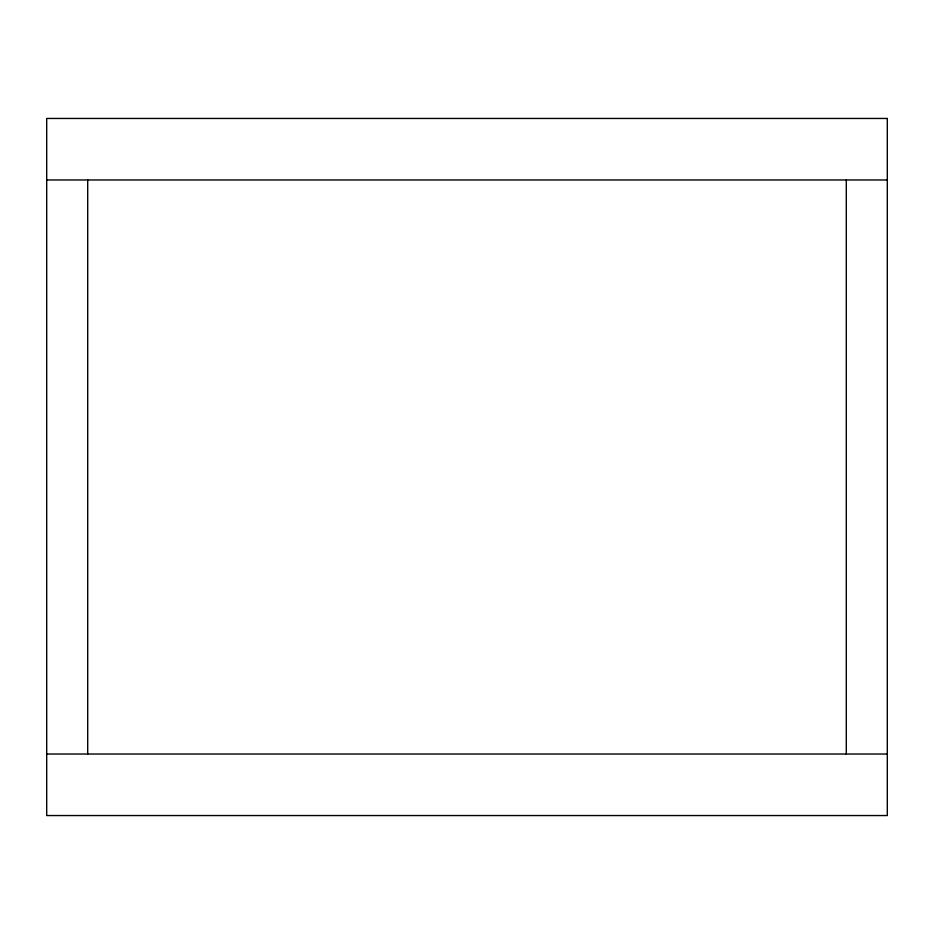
<?xml version="1.0" encoding="UTF-8"?>
<svg xmlns="http://www.w3.org/2000/svg" width="934" height="934" viewBox="0 0 934 934"><rect width="100%" height="100%" fill="white"/><g stroke="black" fill="none" stroke-linecap="round" stroke-linejoin="round"><path stroke-width="1.4" d="M46.7 179.97L887.3 179.97M46.7 754.03L887.3 754.03M846.297 179.97L846.297 754.03M87.703 179.97L87.703 754.03M887.3 118.455L46.7 118.455L46.7 815.545L887.3 815.545L887.3 118.455"/></g></svg>
